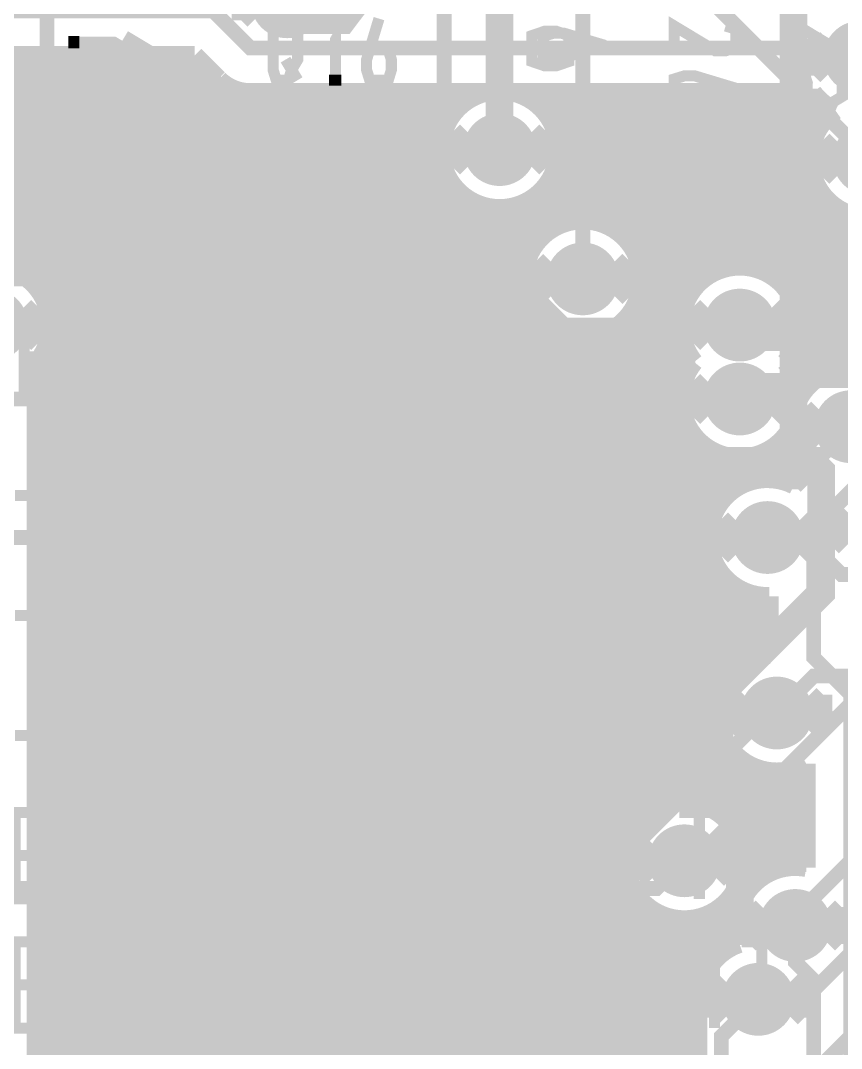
# Model space of a CAD drawing. Extents: x -10 to 131, y -93 to 209.
# Drawn here: x 18.56 to 29.84, y -6.39 to 7.74 of the extents above; entities that cross this region are included whole.
import ezdxf

# ---------------------------------------------------------------- set-up
doc = ezdxf.new("R2010")
doc.units = 0
doc.header["$MEASUREMENT"] = 0
doc.layers.get('0').update_dxf_attribs({"linetype": 'CONTINUOUS'})
for name, color, linetype in [('22-303-0_AST', 7, 'CONTINUOUS'), ('22-303-0_BOT', 2, 'CONTINUOUS'), ('22-303-0_DRD', 6, 'CONTINUOUS'), ('22-303-0_DRL', 1, 'CONTINUOUS'), ('22-303-0_GND', 3, 'CONTINUOUS'), ('22-303-0_IN1', 10, 'CONTINUOUS'), ('22-303-0_SST', 8, 'CONTINUOUS'), ('22-303-0_TOP', 15, 'CONTINUOUS'), ('THRUHOLE_TAP', 2, 'CONTINUOUS')]:
    doc.layers.add(name, color=color, linetype=linetype)

# ---------------------------------------------------------------- blocks, each defined once
blk = doc.blocks.new('ROUND_70')
at = {"const_width": 0.29972}
blk.add_lwpolyline([(-0.14986, 0, 1), (0.14986, 0, 1)], format="xyb", close=True, dxfattribs=at)
blk = doc.blocks.new('ROUND_116')
at = {"const_width": 0.10033}
blk.add_lwpolyline([(-0.050164, 0, 1), (0.050164, 0, 1)], format="xyb", close=True, dxfattribs=at)
blk = doc.blocks.new('ROUND_117')
at = {"const_width": 0.10033}
blk.add_lwpolyline([(-0.050164, 0, 1), (0.050164, 0, 1)], format="xyb", close=True, dxfattribs=at)
blk = doc.blocks.new('ROUND_98')
at = {"const_width": 0.50038}
blk.add_lwpolyline([(-0.25019, 0, 1), (0.25019, 0, 1)], format="xyb", close=True, dxfattribs=at)
blk = doc.blocks.new('ROUND_100')
at = {"const_width": 0.50038}
blk.add_lwpolyline([(-0.25019, 0, 1), (0.25019, 0, 1)], format="xyb", close=True, dxfattribs=at)
blk = doc.blocks.new('ROUND_108')
at = {"const_width": 0.10033}
blk.add_lwpolyline([(-0.050164, 0, 1), (0.050164, 0, 1)], format="xyb", close=True, dxfattribs=at)

msp = doc.modelspace()

# ---------------------------------------------------------------- linework, layer by layer
at = {"layer": '22-303-0_AST', "const_width": 0.1524}
for points in [[(26.0985, 7.53618), (26.0985, 7.18058), (25.92832, 7.12216), (25.76068, 7.12216), (25.5905, 7.18058), (25.5905, 7.53618), (25.76068, 7.5946), (25.92832, 7.5946), (26.6065, 7.35838)], [(24.53132, 5.48894), (24.53132, 4.30276), (24.39162, 4.50088), (24.11476, 5.29082), (23.9776, 5.48894), (23.9776, 4.30276)], [(18.96872, 4.30276), (18.55216, 5.48894)], [(18.96872, 5.48894), (18.55216, 4.30276)], [(19.3421, 4.89712), (19.75612, 4.89712), (19.89582, 5.0927), (19.89582, 5.29082), (19.75612, 5.48894), (19.3421, 5.48894), (19.3421, 4.30276)], [(20.82292, 4.30276), (20.82292, 4.89712), (20.61464, 5.48894), (20.47494, 5.48894), (20.2692, 4.89712), (20.2692, 4.30276)], [(21.75002, 5.48894), (21.54174, 4.89712), (21.40204, 4.89712), (21.1963, 5.48894)], [(23.11908, 4.30276), (23.0505, 4.50088), (23.0505, 5.29082), (23.11908, 5.48894), (23.5331, 5.48894), (23.60422, 5.29082), (23.60422, 4.50088), (23.5331, 4.30276), (23.11908, 4.30276)], [(19.68754, 4.89712), (19.89582, 4.30276)], [(21.47316, 4.30276), (21.47316, 4.89712)], [(20.82292, 4.699), (20.2692, 4.699)], [(22.67712, 3.90906), (22.1234, 3.90906)], [(24.51862, 3.71094), (24.51862, 2.52476), (24.38146, 2.72288), (24.1046, 3.51282), (23.9649, 3.71094), (23.9649, 2.52476)], [(19.1643, 2.52476), (18.61058, 2.52476), (18.61058, 3.71094), (19.1643, 3.71094)], [(20.02282, 2.52476), (19.60626, 3.71094)], [(20.02282, 3.71094), (19.60626, 2.52476)], [(20.3962, 3.11912), (20.81022, 3.11912), (20.94992, 3.3147), (20.94992, 3.51282), (20.81022, 3.71094), (20.3962, 3.71094), (20.3962, 2.52476)], [(22.52726, 3.3147), (22.52726, 3.11912), (22.31898, 2.52476), (22.2504, 2.72288), (22.2504, 3.71094)], [(22.80412, 3.71094), (22.80412, 2.72288), (22.733, 2.52476), (22.52726, 3.11912)], [(23.59152, 3.71094), (23.31466, 3.71094)], [(23.45436, 2.52476), (23.45436, 3.71094)], [(19.0246, 3.11912), (18.61058, 3.11912)], [(23.59152, 2.52476), (23.31466, 2.52476)], [(21.87702, 2.13106), (21.3233, 2.13106)], [(19.9644, 0.61976), (19.41068, 0.61976), (19.9644, 1.4097), (19.9644, 1.60782), (19.89582, 1.80594), (19.47926, 1.80594), (19.41068, 1.60782)], [(20.8915, 1.016), (20.33778, 1.016), (20.61464, 1.80594), (20.7518, 1.80594), (20.7518, 0.61976)], [(21.8186, 1.80594), (21.8186, 1.4097), (21.54174, 0.61976), (21.26488, 1.4097), (21.26488, 1.80594)], [(18.76044, 1.60782), (18.76044, 0.81788)], [(19.0373, 1.21412), (18.48358, 1.21412)], [(19.41068, -0.83312), (19.47926, -1.03124), (19.89582, -1.03124), (19.9644, -0.83312), (19.9644, -0.43688), (19.8247, -0.23876), (19.41068, -0.23876), (19.41068, 0.15494), (19.9644, 0.15494)], [(20.8915, 0.15494), (20.8915, -0.23876), (20.61464, -1.03124), (20.33778, -0.23876), (20.33778, 0.15494)], [(18.76044, -0.04318), (18.76044, -0.83312)], [(19.0373, -0.43688), (18.48358, -0.43688)], [(19.41068, -2.48412), (19.55038, -2.68224), (19.8247, -2.68224), (19.9644, -2.48412), (19.9644, -2.286), (19.68754, -1.88976), (19.9644, -1.49606), (19.41068, -1.49606)], [(20.8915, -1.49606), (20.8915, -1.88976), (20.61464, -2.68224), (20.33778, -1.88976), (20.33778, -1.49606)], [(21.26488, -2.48412), (21.40458, -2.68224), (21.6789, -2.68224), (21.8186, -2.48412), (21.8186, -2.286), (21.54174, -1.88976), (21.8186, -1.49606), (21.26488, -1.49606)], [(18.76044, -1.69418), (18.76044, -2.48412)], [(19.0373, -2.08788), (18.48358, -2.08788)], [(19.9644, -3.14706), (19.9644, -4.33324), (19.8247, -4.13512), (19.55038, -3.34518), (19.41068, -3.14706), (19.41068, -4.33324)], [(19.0373, -4.33324), (18.48358, -4.33324), (18.48358, -3.14706), (19.0373, -3.14706)], [(21.75002, -4.33324), (21.26488, -4.33324), (21.26488, -3.14706)], [(22.67712, -4.33324), (22.1234, -4.33324), (22.1234, -3.14706), (22.67712, -3.14706)], [(23.0505, -4.33324), (23.46452, -4.33324), (23.60422, -3.937), (23.60422, -3.54076), (23.46452, -3.14706), (23.0505, -3.14706)], [(23.11908, -4.33324), (23.11908, -3.14706)], [(25.3873, -4.33324), (24.9047, -4.33324), (24.9047, -3.14706)], [(26.3144, -4.33324), (25.76068, -4.33324), (25.76068, -3.14706), (26.3144, -3.14706)], [(26.68778, -4.33324), (26.68778, -3.14706), (27.2415, -3.14706)], [(28.1686, -3.14706), (27.61488, -3.14706)], [(27.89174, -4.33324), (27.89174, -3.14706)], [(18.8976, -3.73888), (18.48358, -3.73888)], [(22.53742, -3.73888), (22.1234, -3.73888)], [(26.17724, -3.73888), (25.76068, -3.73888)], [(27.10434, -3.73888), (26.68778, -3.73888)], [(20.8915, -4.72694), (20.33778, -4.72694)], [(24.53132, -4.72694), (23.9776, -4.72694)], [(19.9644, -4.92506), (19.9644, -6.11124), (19.8247, -5.91312), (19.55038, -5.12318), (19.41068, -4.92506), (19.41068, -6.11124)], [(19.0373, -6.11124), (18.48358, -6.11124), (18.48358, -4.92506), (19.0373, -4.92506)], [(21.75002, -6.11124), (21.26488, -6.11124), (21.26488, -4.92506)], [(22.67712, -6.11124), (22.1234, -6.11124), (22.1234, -4.92506), (22.67712, -4.92506)], [(23.0505, -6.11124), (23.46452, -6.11124), (23.60422, -5.715), (23.60422, -5.31876), (23.46452, -4.92506), (23.0505, -4.92506)], [(23.11908, -6.11124), (23.11908, -4.92506)], [(24.9047, -5.51688), (25.31872, -5.51688), (25.45842, -5.31876), (25.45842, -5.12318), (25.31872, -4.92506), (24.9047, -4.92506), (24.9047, -6.11124)], [(26.24582, -4.92506), (25.96896, -4.92506)], [(26.10866, -6.11124), (26.10866, -4.92506)], [(26.89606, -5.51688), (27.17292, -5.51688), (27.17292, -5.91312), (27.10434, -6.11124), (26.68778, -6.11124), (26.6192, -5.91312), (26.6192, -5.12318), (26.68778, -4.92506), (27.10434, -4.92506), (27.17292, -5.12318)], [(27.5463, -6.11124), (27.5463, -4.92506)], [(28.10002, -6.11124), (28.10002, -4.92506)], [(29.02712, -4.92506), (28.4734, -4.92506)], [(28.75026, -6.11124), (28.75026, -4.92506)], [(18.8976, -5.51688), (18.48358, -5.51688)], [(22.53742, -5.51688), (22.1234, -5.51688)], [(25.25014, -5.51688), (25.45842, -6.11124)], [(28.10002, -5.51688), (27.5463, -5.51688)], [(26.24582, -6.11124), (25.96896, -6.11124)]]:
    msp.add_lwpolyline(points, dxfattribs=at)
at = {"layer": '22-303-0_BOT'}
for points, const_width in [([(30.099, 7.239), (29.972, 7.366), (21.717, 7.366), (21.209, 7.874), (11.049, 7.874)], 0.2032), ([(20.955, 7.2644), (15.36192, 7.2644)], 0.254), ([(18.5674, 7.2644), (18.5674, 4.2545)], 0.254), ([(18.796, 7.2644), (18.796, 4.05384)], 0.254), ([(19.0246, 7.2644), (19.0246, -18.24736)], 0.254), ([(19.2532, 7.2644), (19.2532, -18.3134)], 0.254), ([(19.4818, 7.2644), (19.4818, -18.4658)], 0.254), ([(19.7104, 7.2644), (19.7104, -18.86966)], 0.254), ([(19.939, 7.2644), (19.939, -19.31162)], 0.254), ([(20.1676, 7.2644), (20.1676, -19.17954)], 0.254), ([(20.3962, 7.2644), (20.3962, -19.13128)], 0.254), ([(20.6248, 7.2644), (20.6248, -19.1516)], 0.254), ([(20.8534, 7.2644), (20.8534, -16.81226)], 0.254), ([(20.955, 7.2644), (21.28012, 6.94182)], 0.254), ([(21.082, 7.1374), (15.39748, 7.1374)], 0.254), ([(21.082, 7.1374), (21.082, -16.51762)], 0.254), ([(21.31314, 6.9088), (15.40764, 6.9088)], 0.254), ([(21.3106, 6.91134), (21.3106, -16.38554)], 0.254), ([(24.76246, 6.6802), (15.35176, 6.6802)], 0.254), ([(21.5392, 6.7818), (21.5392, -16.33728)], 0.254), ([(24.96566, 6.7564), (21.717, 6.7564)], 0.254), ([(21.7678, 6.7564), (21.7678, -16.3576)], 0.254), ([(21.9964, 6.7564), (21.9964, -16.4465)], 0.254), ([(22.225, 6.7564), (22.225, -16.4465)], 0.254), ([(22.4536, 6.7564), (22.4536, -16.4465)], 0.254), ([(22.6822, 6.7564), (22.6822, -16.4465)], 0.254), ([(22.9108, 6.7564), (22.9108, -16.4465)], 0.254), ([(23.1394, 6.7564), (23.1394, -16.4465)], 0.254), ([(23.368, 6.7564), (23.368, -16.4465)], 0.254), ([(23.5966, 6.7564), (23.5966, -16.4465)], 0.254), ([(23.8252, 6.7564), (23.8252, -16.4465)], 0.254), ([(24.0538, 6.7564), (24.0538, -16.4465)], 0.254), ([(24.2824, 6.7564), (24.2824, -16.4465)], 0.254), ([(24.511, 6.7564), (24.511, 6.46684)], 0.254), ([(24.7396, 6.7564), (24.7396, 6.6675)], 0.254), ([(29.4513, 6.7564), (25.32634, 6.7564)], 0.254), ([(25.4254, 6.7564), (25.4254, 6.72592)], 0.254), ([(29.5148, 6.6802), (25.52954, 6.6802)], 0.254), ([(25.654, 6.7564), (25.654, 6.59638)], 0.254), ([(25.8826, 6.7564), (25.8826, 6.2992)], 0.254), ([(26.1112, 6.7564), (26.1112, 4.9784)], 0.254), ([(26.3398, 6.7564), (26.3398, 4.99618)], 0.254), ([(26.5684, 6.7564), (26.5684, 4.94792)], 0.254), ([(26.797, 6.7564), (26.797, 4.81838)], 0.254), ([(27.0256, 6.7564), (27.0256, 4.5212)], 0.254), ([(27.2542, 6.7564), (27.2542, -3.12674)], 0.254), ([(27.4828, 6.7564), (27.4828, -3.02768)], 0.254), ([(27.7114, 6.7564), (27.7114, 3.8862)], 0.254), ([(27.94, 6.7564), (27.94, 4.18338)], 0.254), ([(28.1686, 6.7564), (28.1686, 4.31292)], 0.254), ([(28.3972, 6.7564), (28.3972, 4.36118)], 0.254), ([(28.6258, 6.7564), (28.6258, 4.3434)], 0.254), ([(28.8544, 6.7564), (28.8544, 4.2545)], 0.254), ([(29.083, 6.7564), (29.083, 4.05384)], 0.254), ([(29.3116, 6.7564), (29.3116, 2.62382)], 0.254), ([(29.5402, 6.6548), (29.5402, 6.26872)], 0.254), ([(24.4983, 6.4516), (15.21206, 6.4516)], 0.254), ([(29.69514, 6.4516), (25.7937, 6.4516)], 0.254), ([(24.37892, 6.223), (14.8717, 6.223)], 0.254), ([(29.51226, 6.223), (25.91308, 6.223)], 0.254), ([(24.33828, 5.9944), (7.3406, 5.9944)], 0.254), ([(29.43352, 5.9944), (25.95372, 5.9944)], 0.254), ([(24.36368, 5.7658), (7.3406, 5.7658)], 0.254), ([(29.42082, 5.7658), (25.92832, 5.7658)], 0.254), ([(24.46274, 5.5372), (13.12926, 5.5372)], 0.254), ([(29.4767, 5.5372), (25.82926, 5.5372)], 0.254), ([(25.8826, 5.63626), (25.8826, 4.8895)], 0.254), ([(24.511, 5.46862), (24.511, -16.4465)], 0.254), ([(29.5402, 5.41528), (29.5402, 2.84226)], 0.254), ([(24.68118, 5.3086), (13.2969, 5.3086)], 0.254), ([(24.7396, 5.2705), (24.7396, -16.4465)], 0.254), ([(29.61894, 5.3086), (25.61082, 5.3086)], 0.254), ([(25.654, 5.34162), (25.654, 4.68884)], 0.254), ([(24.9682, 5.1816), (24.9682, -16.4465)], 0.254), ([(25.1968, 5.16128), (25.1968, -16.4465)], 0.254), ([(25.4254, 5.20954), (25.4254, -16.4465)], 0.254), ([(29.7688, 5.17652), (29.7688, 2.94132)], 0.254), ([(29.95676, 5.08), (13.37056, 5.08)], 0.254), ([(25.82418, 4.8514), (13.3731, 4.8514)], 0.254), ([(37.21354, 4.8514), (26.75382, 4.8514)], 0.254), ([(25.60574, 4.6228), (13.3096, 4.6228)], 0.254), ([(37.16528, 4.6228), (26.97226, 4.6228)], 0.254), ([(25.50668, 4.3942), (13.1826, 4.3942)], 0.254), ([(37.1856, 4.3942), (27.07132, 4.3942)], 0.254), ([(25.48128, 4.1656), (18.68932, 4.1656)], 0.254), ([(27.91714, 4.1656), (27.09672, 4.1656)], 0.254), ([(37.2745, 4.1656), (28.97632, 4.1656)], 0.254), ([(25.52192, 3.937), (18.8722, 3.937)], 0.254), ([(27.0256, 3.85826), (27.0256, -3.34518)], 0.254), ([(27.73426, 3.937), (27.05608, 3.937)], 0.254), ([(31.24962, 3.937), (29.1592, 3.937)], 0.254), ([(25.6413, 3.7084), (18.95348, 3.7084)], 0.254), ([(25.654, 3.69062), (25.654, -16.4465)], 0.254), ([(27.65552, 3.7084), (26.9367, 3.7084)], 0.254), ([(31.0515, 3.7084), (29.24048, 3.7084)], 0.254), ([(26.797, 3.56362), (26.797, -13.72362)], 0.254), ([(25.90546, 3.4798), (18.96364, 3.4798)], 0.254), ([(25.8826, 3.4925), (25.8826, -15.91818)], 0.254), ([(26.5684, 3.43154), (26.5684, -14.01826)], 0.254), ([(27.64282, 3.4798), (26.67254, 3.4798)], 0.254), ([(30.9626, 3.4798), (29.25064, 3.4798)], 0.254), ([(26.1112, 3.4036), (26.1112, -15.69974)], 0.254), ([(26.3398, 3.38328), (26.3398, -15.60068)], 0.254), ([(27.6987, 3.2512), (18.90776, 3.2512)], 0.254), ([(27.7114, 3.22326), (27.7114, 2.8702)], 0.254), ([(30.94228, 3.2512), (29.19476, 3.2512)], 0.254), ([(18.7706, 3.02514), (18.7706, -18.01114)], 0.254), ([(27.8003, 3.0226), (18.7706, 3.0226)], 0.254), ([(18.796, 3.05562), (18.796, -18.04162)], 0.254), ([(30.99054, 3.0226), (29.0957, 3.0226)], 0.254), ([(27.68092, 2.794), (18.7706, 2.794)], 0.254), ([(29.47162, 2.794), (29.21508, 2.794)], 0.254), ([(27.64028, 2.5654), (18.7706, 2.5654)], 0.254), ([(27.66568, 2.3368), (18.7706, 2.3368)], 0.254), ([(27.7114, 2.20726), (27.7114, -3.00228)], 0.254), ([(27.76474, 2.1082), (18.7706, 2.1082)], 0.254), ([(30.861, 2.159), (29.464, 0.762), (29.464, -1.016), (29.972, -1.524), (29.972, -17.272), (25.146, -22.098), (22.86, -22.098)], 0.2032), ([(29.083, 2.03962), (29.083, 1.40208)], 0.254), ([(29.16428, 2.1082), (29.13126, 2.1082)], 0.254), ([(27.98318, 1.8796), (18.7706, 1.8796)], 0.254), ([(27.94, 1.91262), (27.94, -3.04292)], 0.254), ([(29.21254, 1.8796), (28.91282, 1.8796)], 0.254), ([(28.1686, 1.78054), (28.1686, 1.09982)], 0.254), ([(28.3972, 1.73228), (28.3972, 1.31826)], 0.254), ([(28.6258, 1.7526), (28.6258, 1.41732)], 0.254), ([(28.8544, 1.8415), (28.8544, 1.44272)], 0.254), ([(29.34462, 1.651), (18.7706, 1.651)], 0.254), ([(29.4132, 1.5748), (29.19476, 1.35382)], 0.254), ([(29.3116, 1.69418), (29.3116, 1.47066)], 0.254), ([(28.64866, 1.4224), (18.7706, 1.4224)], 0.254), ([(29.2608, 1.4224), (29.00934, 1.4224)], 0.254), ([(28.2448, 1.1938), (18.7706, 1.1938)], 0.254), ([(28.0924, 0.9652), (18.7706, 0.9652)], 0.254), ([(28.02636, 0.7366), (18.7706, 0.7366)], 0.254), ([(28.03144, 0.508), (18.7706, 0.508)], 0.254), ([(28.10256, 0.2794), (18.7706, 0.2794)], 0.254), ([(28.1686, 0.17018), (28.1686, -1.59766)], 0.254), ([(28.2702, 0.0508), (18.7706, 0.0508)], 0.254), ([(28.3972, -0.04826), (28.3972, -1.1938)], 0.254), ([(28.8544, -0.1778), (18.7706, -0.1778)], 0.254), ([(28.6258, -0.14732), (28.6258, -1.0414)], 0.254), ([(28.829, -0.17272), (28.85439, -0.17232)], 0.254), ([(28.8544, -0.17272), (28.8544, -0.97536)], 0.254), ([(28.8544, -0.4064), (18.7706, -0.4064)], 0.254), ([(28.8544, -0.635), (18.7706, -0.635)], 0.254), ([(28.8544, -0.8636), (18.7706, -0.8636)], 0.254), ([(28.52928, -1.0922), (18.7706, -1.0922)], 0.254), ([(28.29052, -1.3208), (18.7706, -1.3208)], 0.254), ([(28.1813, -1.5494), (18.7706, -1.5494)], 0.254), ([(28.14828, -1.778), (18.7706, -1.778)], 0.254), ([(28.1686, -1.95834), (28.1686, -3.1623)], 0.254), ([(28.1813, -2.0066), (18.7706, -2.0066)], 0.254), ([(28.29052, -2.2352), (18.7706, -2.2352)], 0.254), ([(28.3972, -2.35966), (28.3972, -3.42646)], 0.254), ([(28.52928, -2.4638), (18.7706, -2.4638)], 0.254), ([(28.6258, -2.5146), (28.6258, -4.1402)], 0.254), ([(29.3116, -2.5019), (29.3116, -3.89636)], 0.254), ([(29.3624, -2.4765), (29.3624, -3.90652)], 0.254), ([(28.8544, -2.5781), (28.8544, -3.97256)], 0.254), ([(29.083, -2.57556), (29.083, -3.90144)], 0.254), ([(29.3624, -2.6924), (18.7706, -2.6924)], 0.254), ([(29.3624, -2.921), (18.7706, -2.921)], 0.254), ([(27.22118, -3.1496), (18.7706, -3.1496)], 0.254), ([(29.3624, -3.1496), (28.15082, -3.1496)], 0.254), ([(27.00274, -3.3782), (18.7706, -3.3782)], 0.254), ([(29.3624, -3.3782), (28.36926, -3.3782)], 0.254), ([(26.90368, -3.6068), (18.7706, -3.6068)], 0.254), ([(29.3624, -3.6068), (28.46832, -3.6068)], 0.254), ([(26.87828, -3.8354), (18.7706, -3.8354)], 0.254), ([(29.3624, -3.8354), (28.49372, -3.8354)], 0.254), ([(26.91892, -4.064), (18.7706, -4.064)], 0.254), ([(28.70962, -4.064), (28.45308, -4.064)], 0.254), ([(28.3972, -4.19354), (28.3972, -4.9657)], 0.254), ([(27.0383, -4.2926), (18.7706, -4.2926)], 0.254), ([(27.0256, -4.27482), (27.0256, -13.59154)], 0.254), ([(28.5115, -4.2926), (28.3337, -4.2926)], 0.254), ([(27.2542, -4.49326), (27.2542, -13.54328)], 0.254), ([(28.1686, -4.4577), (28.1686, -5.10794)], 0.254), ([(27.30246, -4.5212), (18.7706, -4.5212)], 0.254), ([(27.4828, -4.59232), (27.4828, -8.63346)], 0.254), ([(27.7114, -4.61772), (27.7114, -5.84962)], 0.254), ([(27.94, -4.57708), (27.94, -5.44576)], 0.254), ([(28.4226, -4.5212), (28.06954, -4.5212)], 0.254), ([(28.40228, -4.7498), (18.7706, -4.7498)], 0.254), ([(29.21, -4.699), (29.21, -5.20192), (29.464, -5.45592), (29.464, -16.002), (29.083, -16.383), (29.083, -17.018)], 0.2032), ([(28.36926, -4.9784), (18.7706, -4.9784)], 0.254), ([(28.07462, -5.207), (18.7706, -5.207)], 0.254), ([(27.94254, -5.4356), (18.7706, -5.4356)], 0.254), ([(27.8892, -5.6642), (18.7706, -5.6642)], 0.254), ([(27.89682, -5.65912), (27.7622, -5.7912)], 0.254), ([(28.194, -9.017), (28.194, -6.223), (28.702, -5.715)], 0.2032), ([(27.68092, -5.8928), (18.7706, -5.8928)], 0.254), ([(27.59202, -6.1214), (18.7706, -6.1214)], 0.254), ([(27.5844, -6.223), (27.5844, -8.48614)], 0.254), ([(27.5844, -6.35), (18.7706, -6.35)], 0.254)]:
    msp.add_lwpolyline(points, dxfattribs=dict(at, const_width=const_width))
at = {"layer": '22-303-0_BOT', "const_width": 0.254}
for points in [[(21.2852, 6.9342, 0.1989124), (21.717, 6.75534)], [(24.96566, 6.7564, 0.3497052), (24.33828, 5.969)], [(25.95372, 5.969, 0.3497048), (25.32634, 6.7564)], [(29.4513, 6.7564, 0.1261599), (29.76342, 6.50429)], [(29.76372, 6.50494, 0.245213), (29.4178, 5.842)], [(24.33828, 5.969, 0.4142136), (25.146, 5.16128)], [(25.146, 5.16128, 0.4142136), (25.95372, 5.969)], [(29.41828, 5.842, 0.4142136), (30.226, 5.03428)], [(26.289, 4.99872, 0.4142136), (25.48128, 4.191)], [(27.09672, 4.191, 0.4142136), (26.289, 4.99872)], [(18.96872, 3.556, 0.4142136), (18.161, 4.36372)], [(28.448, 4.36372, 0.4142136), (27.64028, 3.556)], [(29.25572, 3.556, 0.4142136), (28.448, 4.36372)], [(25.48128, 4.191, 0.4142136), (26.289, 3.38328)], [(26.289, 3.38328, 0.4142136), (27.09672, 4.191)], [(18.7706, 3.02514, 0.1810567), (18.96935, 3.556)], [(27.64028, 3.556, 0.171821), (27.82026, 3.04771)], [(29.07538, 3.048, 0.1718209), (29.25526, 3.556)], [(27.82062, 3.048, 0.1718209), (27.64074, 2.54)], [(29.25572, 2.54, 0.1718209), (29.07574, 3.04829)], [(29.972, 2.96672, 0.2795253), (29.25572, 2.53238)], [(27.64028, 2.54, 0.4142136), (28.448, 1.73228)], [(28.448, 1.73228, 0.2795253), (29.16428, 2.16662)], [(29.16428, 2.159, 0.2046932), (29.41368, 1.57531)], [(28.829, 1.44272, 0.4142136), (28.02128, 0.635)], [(29.19476, 1.35382, 0.1182186), (28.829, 1.44152)], [(28.02128, 0.635, 0.4142136), (28.829, -0.17272)], [(28.8544, -0.97536, 0.377798), (28.14574, -1.778)], [(28.14828, -1.778, 0.4142136), (28.956, -2.58572)], [(28.956, -2.58572, 0.1325028), (29.3622, -2.47615)], [(27.686, -3.00228, 0.4142136), (26.87828, -3.81)], [(28.49372, -3.81, 0.4142136), (27.686, -3.00228)], [(26.87828, -3.81, 0.4142136), (27.686, -4.61772)], [(27.686, -4.61772, 0.4142136), (28.49372, -3.81)], [(29.21, -3.89128, 0.4142136), (28.40228, -4.699)], [(29.3624, -3.90652, 0.0475328), (29.21, -3.892)], [(28.40228, -4.699, 0.0793596), (28.44247, -4.95061)], [(28.44292, -4.95046, 0.3024425), (27.89682, -5.65912)], [(27.7622, -5.7912, 0.1989124), (27.58334, -6.223)]]:
    msp.add_lwpolyline(points, format="xyb", dxfattribs=at)
at = {"layer": '22-303-0_DRD', "const_width": 0.254}
for points in [[(21.59, 7.747), (22.225, 8.382)], [(22.225, 8.382), (22.86, 7.747)], [(21.59, 8.255), (21.59, 7.747)], [(22.225, 7.62), (21.59, 8.255)], [(22.86, 8.255), (22.225, 7.62)], [(22.86, 7.747), (22.86, 8.255)], [(29.464, 6.985), (30.099, 7.62)], [(29.464, 7.493), (29.464, 6.985)], [(30.099, 6.858), (29.464, 7.493)], [(24.511, 5.715), (25.146, 6.35)], [(25.146, 6.35), (25.781, 5.715)], [(24.511, 6.223), (24.511, 5.715)], [(25.146, 5.588), (24.511, 6.223)], [(25.781, 6.223), (25.146, 5.588)], [(25.781, 5.715), (25.781, 6.223)], [(29.591, 5.588), (30.226, 6.223)], [(29.591, 6.096), (29.591, 5.588)], [(30.226, 5.461), (29.591, 6.096)], [(25.654, 3.937), (26.289, 4.572)], [(26.289, 4.572), (26.924, 3.937)], [(25.654, 4.445), (25.654, 3.937)], [(26.289, 3.81), (25.654, 4.445)], [(26.924, 4.445), (26.289, 3.81)], [(26.924, 3.937), (26.924, 4.445)], [(18.161, 3.937), (18.796, 3.302)], [(27.813, 3.302), (28.448, 3.937)], [(28.448, 3.937), (29.083, 3.302)], [(18.796, 3.81), (18.161, 3.175)], [(18.796, 3.302), (18.796, 3.81)], [(27.813, 3.81), (27.813, 3.302)], [(28.448, 3.175), (27.813, 3.81)], [(29.083, 3.81), (28.448, 3.175)], [(29.083, 3.302), (29.083, 3.81)], [(27.813, 2.286), (28.448, 2.921)], [(28.448, 2.921), (29.083, 2.286)], [(27.813, 2.794), (27.813, 2.286)], [(28.448, 2.159), (27.813, 2.794)], [(29.083, 2.794), (28.448, 2.159)], [(29.083, 2.286), (29.083, 2.794)], [(29.337, 1.905), (29.972, 2.54)], [(29.337, 2.413), (29.337, 1.905)], [(29.972, 1.778), (29.337, 2.413)], [(28.194, 0.381), (28.829, 1.016)], [(28.829, 1.016), (29.464, 0.381)], [(29.718, 0.508), (30.353, 1.143)], [(29.718, 1.016), (29.718, 0.508)], [(30.353, 0.381), (29.718, 1.016)], [(28.194, 0.889), (28.194, 0.381)], [(28.829, 0.254), (28.194, 0.889)], [(29.464, 0.889), (28.829, 0.254)], [(29.464, 0.381), (29.464, 0.889)], [(28.321, -2.032), (28.956, -1.397)], [(28.956, -1.397), (29.591, -2.032)], [(28.321, -1.524), (28.321, -2.032)], [(28.956, -2.159), (28.321, -1.524)], [(29.591, -1.524), (28.956, -2.159)], [(29.591, -2.032), (29.591, -1.524)], [(27.051, -4.064), (27.686, -3.429)], [(27.686, -3.429), (28.321, -4.064)], [(27.051, -3.556), (27.051, -4.064)], [(27.686, -4.191), (27.051, -3.556)], [(28.321, -3.556), (27.686, -4.191)], [(28.321, -4.064), (28.321, -3.556)], [(28.575, -4.953), (29.21, -4.318)], [(29.21, -4.318), (29.845, -4.953)], [(28.575, -4.445), (28.575, -4.953)], [(29.21, -5.08), (28.575, -4.445)], [(29.845, -4.445), (29.21, -5.08)], [(29.845, -4.953), (29.845, -4.445)], [(28.067, -5.969), (28.702, -5.334)], [(28.702, -5.334), (29.337, -5.969)], [(28.067, -5.461), (28.067, -5.969)], [(28.702, -6.096), (28.067, -5.461)], [(29.337, -5.461), (28.702, -6.096)], [(29.337, -5.969), (29.337, -5.461)]]:
    msp.add_lwpolyline(points, dxfattribs=at)
at = {"layer": '22-303-0_IN1'}
for points, const_width in [([(24.765, 40.005), (24.511, 39.751), (24.511, 35.56), (25.019, 35.052), (25.019, 24.765), (26.924, 22.86), (26.924, 19.431), (26.543, 19.05), (26.543, 16.129), (26.67, 16.002), (26.67, 9.398), (26.289, 9.017), (26.289, 4.191)], 0.2032), ([(29.972, 2.159), (29.591, 1.778), (27.813, 1.778), (24.384, 5.207), (24.384, 8.89), (24.638, 9.144), (24.638, 19.939), (23.749, 20.828), (23.749, 22.733), (22.987, 23.495), (22.987, 27.686)], 0.2032), ([(30.226, 5.842), (27.432, 8.636), (27.432, 16.002), (27.051, 16.383), (27.051, 18.542), (27.559, 19.05), (27.559, 24.13), (27.051, 24.638), (27.051, 26.543)], 0.2032), ([(18.923, -19.05), (18.923, 14.605)], 0.2032), ([(26.035, 10.16), (25.146, 9.271), (25.146, 5.969)], 0.381), ([(28.448, 3.556), (28.702, 3.302), (31.75, 3.302)], 0.2032), ([(32.639, 2.54), (31.369, 2.54), (31.115, 2.794), (28.702, 2.794), (28.448, 2.54)], 0.2032), ([(28.829, 0.635), (29.337, 0.635), (29.845, 0.127), (31.877, 0.127)], 0.2032), ([(30.607, -0.635), (30.607, -1.016), (27.813, -3.81), (27.686, -3.81)], 0.2032), ([(28.956, -1.778), (28.829, -1.778), (23.749, -6.858), (23.749, -16.637), (20.447, -19.939)], 0.2032)]:
    msp.add_lwpolyline(points, dxfattribs=dict(at, const_width=const_width))
at = {"layer": '22-303-0_SST'}
for points, const_width in [([(22.88794, 6.92404), (22.88794, 7.76986), (22.80158, 7.62762)], 0.1524), ([(22.03196, 7.06374), (22.07514, 6.92404), (22.24278, 6.92404), (22.28596, 7.06374), (22.36978, 7.20598), (22.36978, 7.62762), (22.32914, 7.76986), (22.07514, 7.76986), (22.03196, 7.62762), (22.03196, 7.06374)], 0.1524), ([(23.36038, 7.34568), (23.61438, 7.34568), (23.65756, 7.20598), (23.65756, 7.06374), (23.61438, 6.92404), (23.36038, 6.92404), (23.3172, 7.06374), (23.3172, 7.20598), (23.48738, 7.76986)], 0.1524), ([(27.5463, 7.3279), (27.5463, 7.66826), (28.11018, 7.3279), (28.25242, 7.3279), (28.39212, 7.37108), (28.39212, 7.62508), (28.25242, 7.66826)], 0.1524), ([(29.29382, 7.29996), (29.29382, 7.64032), (29.8577, 7.29996), (29.9974, 7.29996), (30.13964, 7.34314), (30.13964, 7.59714), (29.9974, 7.64032)], 0.1524), ([(26.16962, 7.52856), (26.16962, 7.27456), (26.02992, 7.23138), (25.88768, 7.23138), (25.74798, 7.27456), (25.74798, 7.52856), (25.88768, 7.5692), (26.02992, 7.5692), (26.5938, 7.40156)], 0.1524), ([(19.2913, 7.36346), (19.2913, 7.5311)], 0.1524), ([(19.2913, 7.44728), (20.13712, 7.44728), (19.99742, 7.5311)], 0.1524), ([(22.20214, 7.20598), (22.36978, 6.92404)], 0.1524), ([(22.97176, 6.92404), (22.80158, 6.92404)], 0.1524), ([(27.97048, 6.93928), (27.97048, 6.68528), (27.82824, 6.6421), (27.686, 6.6421), (27.5463, 6.68528), (27.5463, 6.93928), (27.686, 6.98246), (27.82824, 6.98246), (28.39212, 6.81228)], 0.1524), ([(29.43352, 6.95452), (29.29382, 6.91134), (29.29382, 6.65734), (29.43352, 6.61416), (29.71546, 6.61416), (29.8577, 6.70052), (29.8577, 6.95452), (30.13964, 6.95452), (30.13964, 6.61416)], 0.1524), ([(13.589, -12.192), (13.589, 5.969), (46.609, 5.969), (46.609, -12.192), (13.589, -12.192)], 0.2032), ([(24.53132, 5.48894), (24.53132, 4.30276), (24.39162, 4.50088), (24.11476, 5.29082), (23.9776, 5.48894), (23.9776, 4.30276)], 0.1524), ([(18.96872, 4.30276), (18.55216, 5.48894)], 0.1524), ([(18.96872, 5.48894), (18.55216, 4.30276)], 0.1524), ([(19.3421, 4.89712), (19.75612, 4.89712), (19.89582, 5.0927), (19.89582, 5.29082), (19.75612, 5.48894), (19.3421, 5.48894), (19.3421, 4.30276)], 0.1524), ([(20.82292, 4.30276), (20.82292, 4.89712), (20.61464, 5.48894), (20.47494, 5.48894), (20.2692, 4.89712), (20.2692, 4.30276)], 0.1524), ([(21.75002, 5.48894), (21.54174, 4.89712), (21.40204, 4.89712), (21.1963, 5.48894)], 0.1524), ([(23.11908, 4.30276), (23.0505, 4.50088), (23.0505, 5.29082), (23.11908, 5.48894), (23.5331, 5.48894), (23.60422, 5.29082), (23.60422, 4.50088), (23.5331, 4.30276), (23.11908, 4.30276)], 0.1524), ([(19.68754, 4.89712), (19.89582, 4.30276)], 0.1524), ([(21.47316, 4.30276), (21.47316, 4.89712)], 0.1524), ([(20.82292, 4.699), (20.2692, 4.699)], 0.1524), ([(22.67712, 3.90906), (22.1234, 3.90906)], 0.1524), ([(24.51862, 3.71094), (24.51862, 2.52476), (24.38146, 2.72288), (24.1046, 3.51282), (23.9649, 3.71094), (23.9649, 2.52476)], 0.1524), ([(19.1643, 2.52476), (18.61058, 2.52476), (18.61058, 3.71094), (19.1643, 3.71094)], 0.1524), ([(20.02282, 2.52476), (19.60626, 3.71094)], 0.1524), ([(20.02282, 3.71094), (19.60626, 2.52476)], 0.1524), ([(20.3962, 3.11912), (20.81022, 3.11912), (20.94992, 3.3147), (20.94992, 3.51282), (20.81022, 3.71094), (20.3962, 3.71094), (20.3962, 2.52476)], 0.1524), ([(22.52726, 3.3147), (22.52726, 3.11912), (22.31898, 2.52476), (22.2504, 2.72288), (22.2504, 3.71094)], 0.1524), ([(22.80412, 3.71094), (22.80412, 2.72288), (22.733, 2.52476), (22.52726, 3.11912)], 0.1524), ([(23.59152, 3.71094), (23.31466, 3.71094)], 0.1524), ([(23.45436, 2.52476), (23.45436, 3.71094)], 0.1524), ([(19.0246, 3.11912), (18.61058, 3.11912)], 0.1524), ([(23.59152, 2.52476), (23.31466, 2.52476)], 0.1524), ([(21.87702, 2.13106), (21.3233, 2.13106)], 0.1524), ([(19.9644, 0.61976), (19.41068, 0.61976), (19.9644, 1.4097), (19.9644, 1.60782), (19.89582, 1.80594), (19.47926, 1.80594), (19.41068, 1.60782)], 0.1524), ([(20.8915, 1.016), (20.33778, 1.016), (20.61464, 1.80594), (20.7518, 1.80594), (20.7518, 0.61976)], 0.1524), ([(21.8186, 1.80594), (21.8186, 1.4097), (21.54174, 0.61976), (21.26488, 1.4097), (21.26488, 1.80594)], 0.1524), ([(18.76044, 1.60782), (18.76044, 0.81788)], 0.1524), ([(19.0373, 1.21412), (18.48358, 1.21412)], 0.1524), ([(19.41068, -0.83312), (19.47926, -1.03124), (19.89582, -1.03124), (19.9644, -0.83312), (19.9644, -0.43688), (19.8247, -0.23876), (19.41068, -0.23876), (19.41068, 0.15494), (19.9644, 0.15494)], 0.1524), ([(20.8915, 0.15494), (20.8915, -0.23876), (20.61464, -1.03124), (20.33778, -0.23876), (20.33778, 0.15494)], 0.1524), ([(18.76044, -0.04318), (18.76044, -0.83312)], 0.1524), ([(19.0373, -0.43688), (18.48358, -0.43688)], 0.1524), ([(19.41068, -2.48412), (19.55038, -2.68224), (19.8247, -2.68224), (19.9644, -2.48412), (19.9644, -2.286), (19.68754, -1.88976), (19.9644, -1.49606), (19.41068, -1.49606)], 0.1524), ([(20.8915, -1.49606), (20.8915, -1.88976), (20.61464, -2.68224), (20.33778, -1.88976), (20.33778, -1.49606)], 0.1524), ([(21.26488, -2.48412), (21.40458, -2.68224), (21.6789, -2.68224), (21.8186, -2.48412), (21.8186, -2.286), (21.54174, -1.88976), (21.8186, -1.49606), (21.26488, -1.49606)], 0.1524), ([(18.76044, -1.69418), (18.76044, -2.48412)], 0.1524), ([(19.0373, -2.08788), (18.48358, -2.08788)], 0.1524), ([(19.9644, -3.14706), (19.9644, -4.33324), (19.8247, -4.13512), (19.55038, -3.34518), (19.41068, -3.14706), (19.41068, -4.33324)], 0.1524), ([(19.0373, -4.33324), (18.48358, -4.33324), (18.48358, -3.14706), (19.0373, -3.14706)], 0.1524), ([(21.75002, -4.33324), (21.26488, -4.33324), (21.26488, -3.14706)], 0.1524), ([(22.67712, -4.33324), (22.1234, -4.33324), (22.1234, -3.14706), (22.67712, -3.14706)], 0.1524), ([(23.0505, -4.33324), (23.46452, -4.33324), (23.60422, -3.937), (23.60422, -3.54076), (23.46452, -3.14706), (23.0505, -3.14706)], 0.1524), ([(23.11908, -4.33324), (23.11908, -3.14706)], 0.1524), ([(25.3873, -4.33324), (24.9047, -4.33324), (24.9047, -3.14706)], 0.1524), ([(26.3144, -4.33324), (25.76068, -4.33324), (25.76068, -3.14706), (26.3144, -3.14706)], 0.1524), ([(26.68778, -4.33324), (26.68778, -3.14706), (27.2415, -3.14706)], 0.1524), ([(28.1686, -3.14706), (27.61488, -3.14706)], 0.1524), ([(27.89174, -4.33324), (27.89174, -3.14706)], 0.1524), ([(18.8976, -3.73888), (18.48358, -3.73888)], 0.1524), ([(22.53742, -3.73888), (22.1234, -3.73888)], 0.1524), ([(26.17724, -3.73888), (25.76068, -3.73888)], 0.1524), ([(27.10434, -3.73888), (26.68778, -3.73888)], 0.1524), ([(20.8915, -4.72694), (20.33778, -4.72694)], 0.1524), ([(24.53132, -4.72694), (23.9776, -4.72694)], 0.1524), ([(19.9644, -4.92506), (19.9644, -6.11124), (19.8247, -5.91312), (19.55038, -5.12318), (19.41068, -4.92506), (19.41068, -6.11124)], 0.1524), ([(19.0373, -6.11124), (18.48358, -6.11124), (18.48358, -4.92506), (19.0373, -4.92506)], 0.1524), ([(21.75002, -6.11124), (21.26488, -6.11124), (21.26488, -4.92506)], 0.1524), ([(22.67712, -6.11124), (22.1234, -6.11124), (22.1234, -4.92506), (22.67712, -4.92506)], 0.1524), ([(23.0505, -6.11124), (23.46452, -6.11124), (23.60422, -5.715), (23.60422, -5.31876), (23.46452, -4.92506), (23.0505, -4.92506)], 0.1524), ([(23.11908, -6.11124), (23.11908, -4.92506)], 0.1524), ([(24.9047, -5.51688), (25.31872, -5.51688), (25.45842, -5.31876), (25.45842, -5.12318), (25.31872, -4.92506), (24.9047, -4.92506), (24.9047, -6.11124)], 0.1524), ([(26.24582, -4.92506), (25.96896, -4.92506)], 0.1524), ([(26.10866, -6.11124), (26.10866, -4.92506)], 0.1524), ([(26.89606, -5.51688), (27.17292, -5.51688), (27.17292, -5.91312), (27.10434, -6.11124), (26.68778, -6.11124), (26.6192, -5.91312), (26.6192, -5.12318), (26.68778, -4.92506), (27.10434, -4.92506), (27.17292, -5.12318)], 0.1524), ([(27.5463, -6.11124), (27.5463, -4.92506)], 0.1524), ([(28.10002, -6.11124), (28.10002, -4.92506)], 0.1524), ([(29.02712, -4.92506), (28.4734, -4.92506)], 0.1524), ([(28.75026, -6.11124), (28.75026, -4.92506)], 0.1524), ([(18.8976, -5.51688), (18.48358, -5.51688)], 0.1524), ([(22.53742, -5.51688), (22.1234, -5.51688)], 0.1524), ([(25.25014, -5.51688), (25.45842, -6.11124)], 0.1524), ([(28.10002, -5.51688), (27.5463, -5.51688)], 0.1524), ([(26.24582, -6.11124), (25.96896, -6.11124)], 0.1524)]:
    msp.add_lwpolyline(points, dxfattribs=dict(at, const_width=const_width))
at = {"layer": '22-303-0_TOP'}
for points, const_width in [([(22.225, 8.001), (22.479, 7.747), (22.987, 7.747), (23.1775, 8.001)], 0.381), ([(29.1846, 8.001), (29.1846, 1.9304), (29.5656, 1.5494), (29.5656, -0.127), (28.1686, -1.524), (28.1686, -2.7686), (28.448, -3.048), (28.448, -4.572), (27.813, -5.207), (27.813, -7.366), (29.0576, -8.6106), (29.0576, -14.1224), (28.575, -14.605), (28.5496, -14.605)], 0.381), ([(25.146, 5.969), (6.096, 5.969)], 0.381), ([(26.289, 4.191), (-4.826, 4.191)], 0.2032), ([(18.161, 3.556), (28.448, 3.556)], 0.2032), ([(28.448, 2.54), (18.034, 2.54), (17.145, 3.429), (-4.191, 3.429)], 0.2032), ([(14.097, 0.635), (28.829, 0.635)], 0.2032), ([(79.756, -3.683), (79.502, -3.683), (79.248, -3.937), (76.708, -3.937), (76.2, -3.429), (76.2, -2.54), (75.438, -1.778), (74.295, -1.778), (73.66, -2.413), (72.009, -2.413), (70.612, -1.016), (66.802, -1.016), (66.675, -1.143), (65.786, -1.143), (65.659, -1.016), (61.722, -1.016), (61.468, -1.27), (29.464, -1.27), (28.956, -1.778)], 0.2032), ([(27.686, -3.81), (27.305, -4.191), (12.573, -4.191), (10.668, -2.286)], 0.2032), ([(54.229, -2.54), (31.242, -2.54), (29.21, -4.572), (29.21, -4.699)], 0.2032), ([(28.702, -5.715), (29.337, -5.715), (31.877, -3.175), (60.706, -3.175), (60.96, -2.921), (60.96, -2.794)], 0.2032), ([(61.595, -3.683), (32.512, -3.683), (28.829, -7.366)], 0.2032)]:
    msp.add_lwpolyline(points, dxfattribs=dict(at, const_width=const_width))

# ---------------------------------------------------------------- block references
at = {"layer": '22-303-0_BOT'}
for p in [(22.225, 8.001), (30.099, 7.239), (25.146, 5.969), (26.289, 4.191), (28.448, 3.556), (28.448, 2.54), (29.972, 2.159), (28.829, 0.635), (28.956, -1.778), (27.686, -3.81), (29.21, -4.699), (28.702, -5.715)]:
    msp.add_blockref('ROUND_70', p, dxfattribs=at)
at = {"layer": '22-303-0_DRL'}
for name, p in [('ROUND_117', (25.146, 5.969)), ('ROUND_116', (26.289, 4.191)), ('ROUND_116', (28.448, 3.556)), ('ROUND_117', (28.448, 2.54)), ('ROUND_117', (28.829, 0.635)), ('ROUND_117', (28.956, -1.778)), ('ROUND_117', (27.686, -3.81)), ('ROUND_117', (29.21, -4.699)), ('ROUND_117', (28.702, -5.715))]:
    msp.add_blockref(name, p, dxfattribs=at)
at = {"layer": '22-303-0_GND'}
for name, p in [('ROUND_100', (22.225, 8.001)), ('ROUND_98', (30.099, 7.239)), ('ROUND_100', (25.146, 5.969)), ('ROUND_98', (30.226, 5.842)), ('ROUND_98', (26.289, 4.191)), ('ROUND_98', (18.161, 3.556)), ('ROUND_98', (28.448, 3.556)), ('ROUND_100', (28.448, 2.54)), ('ROUND_100', (29.972, 2.159)), ('ROUND_100', (28.829, 0.635)), ('ROUND_100', (28.956, -1.778)), ('ROUND_100', (27.686, -3.81)), ('ROUND_100', (29.21, -4.699)), ('ROUND_100', (28.702, -5.715))]:
    msp.add_blockref(name, p, dxfattribs=at)
at = {"layer": '22-303-0_IN1'}
for p in [(22.225, 8.001), (30.099, 7.239), (25.146, 5.969), (26.289, 4.191), (28.448, 3.556), (28.448, 2.54), (29.972, 2.159), (28.829, 0.635), (28.956, -1.778), (27.686, -3.81), (29.21, -4.699), (28.702, -5.715)]:
    msp.add_blockref('ROUND_70', p, dxfattribs=at)
at = {"layer": '22-303-0_TOP'}
for p in [(22.225, 8.001), (30.099, 7.239), (25.146, 5.969), (26.289, 4.191), (28.448, 3.556), (28.448, 2.54), (29.972, 2.159), (28.829, 0.635), (28.956, -1.778), (27.686, -3.81), (29.21, -4.699), (28.702, -5.715)]:
    msp.add_blockref('ROUND_70', p, dxfattribs=at)
at = {"layer": 'THRUHOLE_TAP'}
for p in [(25.146, 5.969), (26.289, 4.191), (28.448, 3.556), (28.448, 2.54), (28.829, 0.635), (28.956, -1.778), (27.686, -3.81), (29.21, -4.699), (28.702, -5.715)]:
    msp.add_blockref('ROUND_108', p, dxfattribs=at)

doc.saveas('drawing.dxf')
